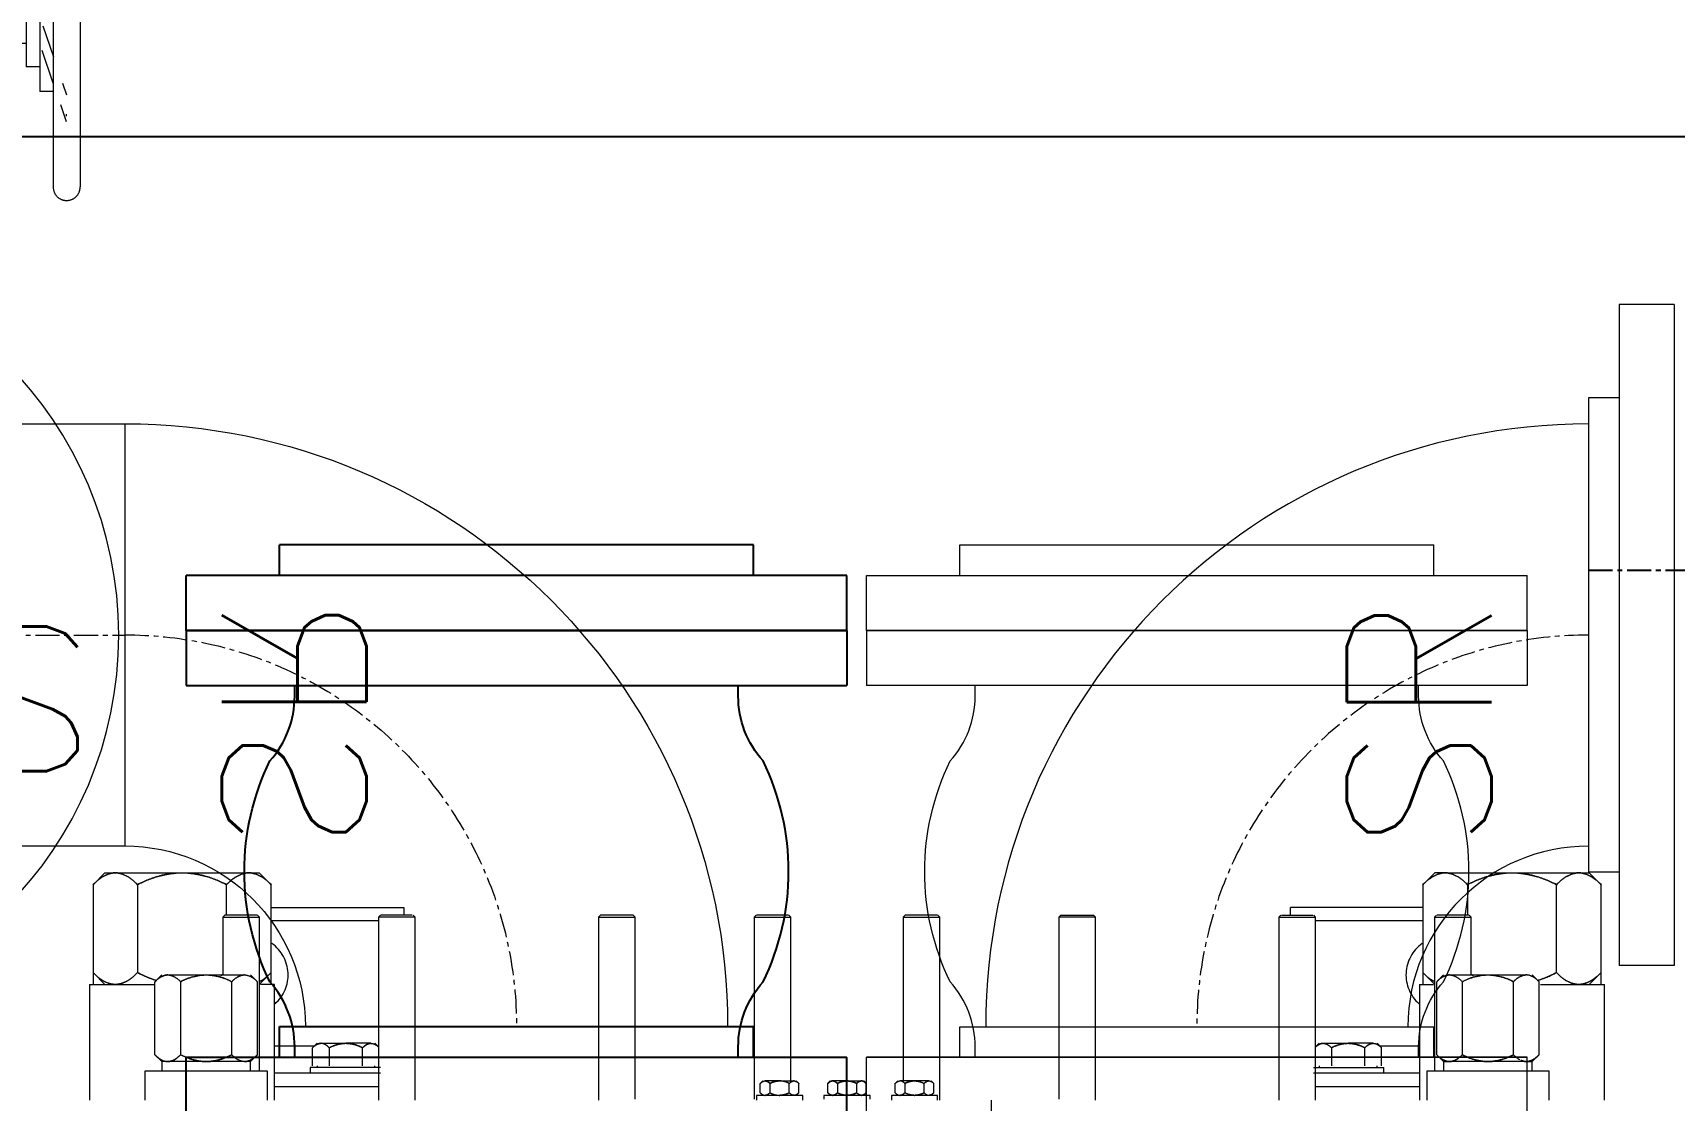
# Model space of a CAD drawing. Extents: x -181672 to 290600, y -29000 to 395522.
# Drawn here: x 4964 to 5816, y 33823 to 34377 of the extents above; entities that cross this region are included whole.
import ezdxf

# ---------------------------------------------------------------- set-up
doc = ezdxf.new("R2010")
doc.units = 0
doc.header["$LTSCALE"] = 10
doc.linetypes.add('XFM7P20PCW$0$CENTER', pattern=[2, 1.25, -0.25, 0.25, -0.25])
doc.linetypes.add('XFM7Q20PCW-200K$0$ACAD_ISO03W100', pattern=[30, 12, -18])
for name, color, linetype, lineweight in [('XFM7P20PCW$0$M-PIPE--2', 252, 'Continuous', 9), ('XFM7P20PCW$0$M-PIPE--4', 252, 'Continuous', 9), ('XFM7P20PCW$0$M-PIPE-PCWS', 252, 'Continuous', 9), ('XFM7Q20PCW-200K$0$PCW EQ (FUTURE)', 252, 'XFM7Q20PCW-200K$0$ACAD_ISO03W100', 9)]:
    doc.layers.add(name, color=color, linetype=linetype, lineweight=lineweight)
doc.layers.add('XFM7P20PCW$0$P-PCWR-20.7-P', color=252, linetype='Continuous')
doc.styles.add('XFM7P20PCW$0$Standard', font='txt.shx', dxfattribs={"bigfont": 'chineset.shx'})

# ---------------------------------------------------------------- blocks, each defined once
blk = doc.blocks.new('XFM7P20PCW$0$SL200')
for p, q in [((4.445, 17.145), (1.5875, 17.145)), ((1.5875, -17.145), (1.5875, 17.145)), ((4.445, -17.145), (4.445, 17.145)), ((1.5875, 12.303125), (0, 12.303125)), ((0, -12.303125), (0, 12.303125)), ((1.5875, -12.303125), (0, -12.303125)), ((4.445, -17.145), (1.5875, -17.145))]:
    blk.add_line(p, q)
blk = doc.blocks.new('XFM7P20PCW$0$A$C5F376116')
for p, q in [((0, 312.74), (0, 93.66)), ((312.74, 0), (93.66, 0))]:
    blk.add_line(p, q)
for radius in [312.74, 93.66]:
    blk.add_arc((0, 0), radius, 0, 90)
at = {"color": 1, "linetype": 'XFM7P20PCW$0$CENTER'}
blk.add_arc((0, 0), 203.2, 0, 90, dxfattribs=at)
at = {"color": 0, "style": 'XFM7P20PCW$0$Standard'}
blk.add_text('SR', height=75, dxfattribs=at).set_placement((91.21, 50.38))
blk = doc.blocks.new('XFM7P20PCW$0$A$C58ffb4ec')
for p, q in [((0, 25), (0, 22.142)), ((0, 25), (34.29, 25)), ((34.29, 25), (34.29, 22.142)), ((0, 22.142), (34.29, 22.142)), ((0, 2.858), (34.29, 2.858)), ((0, 0), (0, 2.858)), ((34.29, 0), (34.29, 2.858)), ((0, 0), (34.29, 0))]:
    blk.add_line(p, q)
for points in [[(5.64, 22.142), (5.64, 21.603, -0.184243), (4.354, 18.232, 0.231706), (4.354, 6.768, -0.184243), (5.64, 3.397), (5.64, 2.858)], [(28.65, 22.142), (28.65, 21.603, 0.184243), (29.936, 18.232, -0.231706), (29.936, 6.768, 0.184243), (28.65, 3.397), (28.65, 2.858)]]:
    blk.add_lwpolyline(points, format="xyb")
blk = doc.blocks.new('XFM7P20PCW$0$A$C03461BB6')
at = {"color": 1, "linetype": 'XFM7P20PCW$0$CENTER'}
for p, q in [((0, 203.2), (0, -203.2)), ((203.2, 0), (-203.2, 0))]:
    blk.add_line(p, q, dxfattribs=at)
at = {"color": 0}
blk.add_lwpolyline([(0, -109.54), (-203.2, -109.54), (-203.2, 109.54), (0, 109.54)], dxfattribs=at)
blk.add_circle((0, 0), 109.54, dxfattribs=at)
at = {"color": 0, "style": 'XFM7P20PCW$0$Standard'}
blk.add_text('SR', height=75, dxfattribs=at).set_placement((-188.25, -4.42))
blk = doc.blocks.new('XFM7P20PCW$0$BV-250A-T')
for p, q in [((-178.26, 400.12), (-178.07, 400.32)), ((-178.07, 400.32), (-177.88, 400.52)), ((-177.88, 400.52), (-177.67, 400.71)), ((-177.67, 400.71), (-177.46, 400.9)), ((-177.46, 400.9), (-177.24, 401.07)), ((-177.24, 401.07), (-177.01, 401.23)), ((-177.01, 401.23), (-176.78, 401.39)), ((-176.78, 401.39), (-176.54, 401.54)), ((-176.54, 401.54), (-176.3, 401.67)), ((-176.3, 401.67), (-176.05, 401.8)), ((-176.05, 401.8), (-175.8, 401.92)), ((-175.8, 401.92), (-175.54, 402.02)), ((-175.54, 402.02), (-175.27, 402.12)), ((-175.27, 402.12), (-175.01, 402.21)), ((-175.01, 402.21), (-174.74, 402.28)), ((-174.74, 402.28), (-174.46, 402.35)), ((-174.46, 402.35), (-174.19, 402.4)), ((-174.19, 402.4), (-173.91, 402.44)), ((-173.91, 402.44), (-173.63, 402.47)), ((-173.63, 402.47), (-173.36, 402.49)), ((-173.36, 402.49), (-173.08, 402.5)), ((-173.08, 402.5), (-173, 402.5)), ((-172.77, 401.18), (-173, 402.5)), ((-173, 402.48), (-173, 402.5)), ((-173, 402.5), (-172.72, 402.49)), ((-172.72, 402.49), (-172.44, 402.48)), ((-172.44, 402.48), (-172.16, 402.45)), ((-172.16, 402.45), (-171.88, 402.41)), ((-171.88, 402.41), (-171.61, 402.36)), ((-171.61, 402.36), (-171.34, 402.3)), ((-171.34, 402.3), (-171.07, 402.23)), ((-171.07, 402.23), (-170.8, 402.14)), ((-170.8, 402.14), (-170.53, 402.05)), ((-170.53, 402.05), (-170.27, 401.95)), ((-170.27, 401.95), (-170.02, 401.83)), ((-170.02, 401.83), (-169.77, 401.71)), ((-169.77, 401.71), (-169.52, 401.57)), ((-169.52, 401.57), (-169.28, 401.43)), ((-169.28, 401.43), (-169.05, 401.28)), ((-169.05, 401.28), (-168.82, 401.11)), ((-168.82, 401.11), (-168.6, 400.94)), ((-168.6, 400.94), (-168.38, 400.76)), ((-168.38, 400.76), (-168.18, 400.57)), ((-168.18, 400.57), (-167.98, 400.38)), ((-167.98, 400.38), (-167.79, 400.17)), ((-180, 395.5), (-179.99, 395.78)), ((-180, 395.5), (-180, 232.5)), ((-179.99, 395.78), (-179.98, 396.06)), ((-179.98, 396.06), (-179.95, 396.34)), ((-179.95, 396.34), (-179.91, 396.62)), ((-179.91, 396.62), (-179.86, 396.89)), ((-179.86, 396.89), (-179.8, 397.16)), ((-179.8, 397.16), (-179.73, 397.43)), ((-179.73, 397.43), (-179.64, 397.7)), ((-179.64, 397.7), (-179.55, 397.97)), ((-179.55, 397.97), (-179.45, 398.23)), ((-179.45, 398.23), (-179.33, 398.48)), ((-179.33, 398.48), (-179.21, 398.73)), ((-179.21, 398.73), (-179.07, 398.98)), ((-179.07, 398.98), (-178.93, 399.22)), ((-178.93, 399.22), (-178.78, 399.45)), ((-178.78, 399.45), (-178.61, 399.68)), ((-178.61, 399.68), (-178.44, 399.9)), ((-178.44, 399.9), (-178.26, 400.12)), ((-167.79, 400.17), (-167.6, 399.96)), ((-167.6, 399.96), (-167.43, 399.74)), ((-167.43, 399.74), (-167.27, 399.51)), ((-167.27, 399.51), (-167.11, 399.28)), ((-167.11, 399.28), (-166.96, 399.04)), ((-166.96, 399.04), (-166.83, 398.8)), ((-166.83, 398.8), (-166.7, 398.55)), ((-166.7, 398.55), (-166.58, 398.3)), ((-166.58, 398.3), (-166.48, 398.04)), ((-166.48, 398.04), (-166.38, 397.77)), ((-166.38, 397.77), (-166.29, 397.51)), ((-166.29, 397.51), (-166.22, 397.24)), ((-166.22, 397.24), (-166.15, 396.96)), ((-166.15, 396.96), (-166.1, 396.69)), ((-166.1, 396.69), (-166.06, 396.41)), ((-166.06, 396.41), (-166.03, 396.13)), ((-166.03, 396.13), (-166.01, 395.86)), ((-166.01, 395.86), (-166, 395.58)), ((-166, 395.58), (-166, 395.5)), ((-166, 395.5), (-166, 232.5)), ((-166, 395.5), (-166, 395.5)), ((-11, 381), (11, 381)), ((-11, 381), (-11, 371)), ((-10.49, 381), (-10.49, 373)), ((10.49, 373), (10.49, 381)), ((11, 371), (11, 381)), ((-53.13, 371), (53.13, 371)), ((-53.13, 321), (-53.13, 371)), ((-47.82, 282), (-47.82, 371)), ((-10.65, 373), (-11, 373)), ((-10.49, 373), (10.49, 373)), ((10.53, 373), (11, 373)), ((47.82, 282), (47.82, 371)), ((53.13, 371), (53.13, 282)), ((-162.7, 342.54), (-166.04, 361.99)), ((-166.05, 348.07), (-165.11, 342.54)), ((-159, 346), (-166, 346)), ((-159, 346), (-159, 282)), ((-152, 333.2), (-159, 333.2)), ((-152, 333.2), (-152, 294.8)), ((-160.65, 316.2), (-166.18, 300.1)), ((-49.11, 321), (-152, 321)), ((-152, 307), (-49.11, 307)), ((-53.13, 282), (-53.13, 307)), ((-166.06, 286.45), (-160.29, 303.25)), ((-159, 294.8), (-152, 294.8)), ((-170.87, 286.45), (-173, 280.25)), ((-166, 282), (-159, 282)), ((53.13, 282), (-53.13, 282)), ((-45.33, 282), (-45.33, 249.46)), ((45.33, 249.46), (45.33, 282)), ((-173, 266.25), (-169.96, 275.09)), ((-173, 269.26), (-173, 270.27)), ((45.33, 249.46), (-45.33, 249.46)), ((-22.67, 249.46), (-22.67, 198.66)), ((22.67, 198.66), (22.67, 249.46)), ((-180, 232.42), (-180, 232.5)), ((-179.99, 232.14), (-180, 232.42)), ((-179.97, 231.87), (-179.99, 232.14)), ((-179.94, 231.59), (-179.97, 231.87)), ((-179.9, 231.31), (-179.94, 231.59)), ((-179.85, 231.04), (-179.9, 231.31)), ((-179.78, 230.76), (-179.85, 231.04)), ((-179.71, 230.49), (-179.78, 230.76)), ((-179.62, 230.23), (-179.71, 230.49)), ((-179.52, 229.96), (-179.62, 230.23)), ((-179.42, 229.7), (-179.52, 229.96)), ((-166.45, 230.03), (-166.55, 229.77)), ((-166.36, 230.3), (-166.45, 230.03)), ((-166.27, 230.57), (-166.36, 230.3)), ((-166.2, 230.84), (-166.27, 230.57)), ((-166.14, 231.11), (-166.2, 230.84)), ((-166.09, 231.38), (-166.14, 231.11)), ((-166.05, 231.66), (-166.09, 231.38)), ((-166.02, 231.94), (-166.05, 231.66)), ((-166.01, 232.22), (-166.02, 231.94)), ((-166, 232.5), (-166.01, 232.22)), ((-166, 232.5), (-166, 232.5)), ((-179.3, 229.45), (-179.42, 229.7)), ((-179.17, 229.2), (-179.3, 229.45)), ((-179.04, 228.96), (-179.17, 229.2)), ((-178.89, 228.72), (-179.04, 228.96)), ((-178.73, 228.49), (-178.89, 228.72)), ((-178.57, 228.26), (-178.73, 228.49)), ((-178.4, 228.04), (-178.57, 228.26)), ((-178.21, 227.83), (-178.4, 228.04)), ((-178.02, 227.62), (-178.21, 227.83)), ((-177.82, 227.43), (-178.02, 227.62)), ((-177.62, 227.24), (-177.82, 227.43)), ((-177.4, 227.06), (-177.62, 227.24)), ((-177.18, 226.89), (-177.4, 227.06)), ((-176.95, 226.72), (-177.18, 226.89)), ((-176.72, 226.57), (-176.95, 226.72)), ((-176.48, 226.43), (-176.72, 226.57)), ((-176.23, 226.29), (-176.48, 226.43)), ((-175.98, 226.17), (-176.23, 226.29)), ((-175.73, 226.05), (-175.98, 226.17)), ((-175.47, 225.95), (-175.73, 226.05)), ((-175.2, 225.86), (-175.47, 225.95)), ((-174.93, 225.77), (-175.2, 225.86)), ((-174.66, 225.7), (-174.93, 225.77)), ((-174.39, 225.64), (-174.66, 225.7)), ((-174.12, 225.59), (-174.39, 225.64)), ((-173.84, 225.55), (-174.12, 225.59)), ((-173.56, 225.52), (-173.84, 225.55)), ((-173.28, 225.51), (-173.56, 225.52)), ((-173, 225.5), (-173.28, 225.51)), ((-172.92, 225.5), (-173, 225.5)), ((-172.64, 225.51), (-172.92, 225.5)), ((-172.37, 225.53), (-172.64, 225.51)), ((-172.09, 225.56), (-172.37, 225.53)), ((-171.81, 225.6), (-172.09, 225.56)), ((-171.54, 225.65), (-171.81, 225.6)), ((-171.26, 225.72), (-171.54, 225.65)), ((-170.99, 225.79), (-171.26, 225.72)), ((-170.73, 225.88), (-170.99, 225.79)), ((-170.46, 225.98), (-170.73, 225.88)), ((-170.2, 226.08), (-170.46, 225.98)), ((-169.95, 226.2), (-170.2, 226.08)), ((-169.7, 226.33), (-169.95, 226.2)), ((-169.46, 226.46), (-169.7, 226.33)), ((-169.22, 226.61), (-169.46, 226.46)), ((-168.99, 226.77), (-169.22, 226.61)), ((-168.76, 226.93), (-168.99, 226.77)), ((-168.54, 227.1), (-168.76, 226.93)), ((-168.33, 227.29), (-168.54, 227.1)), ((-168.12, 227.48), (-168.33, 227.29)), ((-167.93, 227.68), (-168.12, 227.48)), ((-167.74, 227.88), (-167.93, 227.68)), ((-167.56, 228.1), (-167.74, 227.88)), ((-167.39, 228.32), (-167.56, 228.1)), ((-167.22, 228.55), (-167.39, 228.32)), ((-167.07, 228.78), (-167.22, 228.55)), ((-166.93, 229.02), (-167.07, 228.78)), ((-166.79, 229.27), (-166.93, 229.02)), ((-166.67, 229.52), (-166.79, 229.27)), ((-166.55, 229.77), (-166.67, 229.52)), ((-107.84, 168.25), (-111.38, 168.25)), ((111.38, 168.25), (107.84, 168.25)), ((-125.6, 156.35), (-125.6, 155.59)), ((125.6, 155.59), (125.6, 156.35)), ((-125.6, -155.59), (-125.6, -156.35)), ((125.6, -156.35), (125.6, -155.59)), ((-107.84, -168.25), (-111.38, -168.25)), ((111.38, -168.25), (107.84, -168.25))]:
    blk.add_line(p, q)
blk.add_circle((0, 0), 200)
for centre, start, end in [((-111.38, 153.81), 90, 169.86853), ((111.38, 153.81), 10.13147, 90), ((-111.38, -153.81), 190.13147, 270), ((111.38, -153.81), 270, 349.86853)]:
    blk.add_arc(centre, 14.44, start, end)
blk = doc.blocks.new('XFM7P20PCW$0$A$Ca4b834ba')
at = {"color": 1, "linetype": 'XFM7P20PCW$0$CENTER'}
blk.add_line((-429.7, -1891.36), (-836.1, -1891.36), dxfattribs=at)
at = {"layer": 'XFM7P20PCW$0$M-PIPE--2', "xscale": 10.00000000000001, "yscale": 10.00000000000001, "zscale": 10.00000000000001}
blk.add_blockref('XFM7P20PCW$0$A$C58ffb4ec', (-397.95, -1860), dxfattribs=at)
at = {"layer": 'XFM7P20PCW$0$M-PIPE--2', "xscale": 10.00000000000002, "yscale": 10.00000000000002, "zscale": 10.00000000000002, "rotation": 90}
blk.add_blockref('XFM7P20PCW$0$SL200', (-226.5, -1904.45), dxfattribs=at)
at = {"layer": 'XFM7P20PCW$0$M-PIPE--4', "xscale": 10.00000000000002, "yscale": 10.00000000000002, "zscale": 10.00000000000002, "rotation": 90}
blk.add_blockref('XFM7P20PCW$0$SL200', (-226.5, -1654.45), dxfattribs=at)
at = {"layer": 'XFM7P20PCW$0$M-PIPE--4', "rotation": 270}
blk.add_blockref('XFM7P20PCW$0$A$C5F376116', (-429.7, -1654.45), dxfattribs=at)
at = {"layer": 'XFM7P20PCW$0$M-PIPE--4', "xscale": -10.00000000000001, "yscale": 10.00000000000001, "zscale": 10}
blk.add_blockref('XFM7P20PCW$0$SL200', (-429.7, -1857.65), dxfattribs=at)
at = {"layer": 'XFM7P20PCW$0$M-PIPE-PCWS'}
for name, p, xscale, rotation in [('XFM7P20PCW$0$A$C5F376116', (329.7, -1654.57), -1.000000000000003, 90), ('XFM7P20PCW$0$BV-250A-T', (532.9, -1857.65), -0.9999999999999997, 179.9970098824261)]:
    blk.add_blockref(name, p, dxfattribs=dict(at, xscale=xscale, rotation=rotation))
blk.add_blockref('XFM7P20PCW$0$A$C03461BB6', (532.9, -1857.65), dxfattribs=at)
at = {"layer": 'XFM7P20PCW$0$P-PCWR-20.7-P', "xscale": -10.00000000000001, "yscale": 10.00000000000001, "zscale": 10}
blk.add_blockref('XFM7P20PCW$0$A$C58ffb4ec', (297.95, -1860), dxfattribs=at)
at = {"layer": 'XFM7P20PCW$0$P-PCWR-20.7-P'}
for p, xscale, yscale, zscale, rotation in [((126.5, -1654.57), 10.00000000000002, 10.00000000000002, 10.00000000000002, 90), ((126.5, -1904.45), -10.00000000000001, 10.00000000000001, 10, 270)]:
    blk.add_blockref('XFM7P20PCW$0$SL200', p, dxfattribs=dict(at, xscale=xscale, yscale=yscale, zscale=zscale, rotation=rotation))
blk = doc.blocks.new('XFM7P20PCW')
at = {"rotation": 180}
blk.add_blockref('XFM7P20PCW$0$A$Ca4b834ba', (5341.38928, 32206.52495), dxfattribs=at)
blk = doc.blocks.new('XFM7Q20PCW-200K$0$T20_FG_LC1800_15_03 - T20_FG_LC1800_15_03-V1119-CUB_L40')
for p, q in [((-139.86, 866.7), (-146.05, 860.51)), ((-146.05, 860.51), (-146.05, 808.7)), ((-139.86, 866.7), (-134.5, 866.7)), ((-134.5, 866.7), (-65.22, 866.7)), ((-122.96, 860.51), (-122.96, 814.89)), ((-76.77, 844.49), (-76.77, 860.51)), ((-65.22, 866.7), (-59.86, 866.7)), ((-53.67, 860.51), (-59.86, 866.7)), ((-53.67, 808.7), (-53.67, 860.51)), ((550.14, 866.7), (543.95, 860.51)), ((543.95, 860.51), (543.95, 808.7)), ((555.5, 866.7), (550.14, 866.7)), ((555.5, 866.7), (624.78, 866.7)), ((567.04, 860.51), (567.04, 844.49)), ((613.23, 814.89), (613.23, 860.51)), ((624.78, 866.7), (630.14, 866.7)), ((636.33, 860.51), (630.14, 866.7)), ((636.33, 808.7), (636.33, 860.51)), ((-77.73, 844.7), (-78.73, 843.7)), ((-78.73, 843.7), (-78.73, 813.7)), ((-78.69, 843.7), (-60, 843.7)), ((-76.93, 844.7), (-77.7, 844.7)), ((-60.97, 844.7), (-76.59, 844.7)), ((-69.21, 844.7), (-69.21, 844.7)), ((-69.21, 843.7), (-69.21, 843.7)), ((-59.68, 843.7), (-60.68, 844.7)), ((-59.68, 763.7), (-59.68, 843.7)), ((-53.67, 848.7), (15.14, 848.7)), ((3.02, 844.7), (2.02, 843.7)), ((3.02, 844.7), (2.02, 843.7)), ((2.02, 843.7), (2.02, 748.7)), ((20.74, 843.7), (2.05, 843.7)), ((19.55, 844.7), (3.31, 844.7)), ((15.14, 848.7), (15.14, 844.91)), ((21.07, 843.7), (20.07, 844.7)), ((21.07, 748.7), (21.07, 843.7)), ((117.21, 844.7), (116.21, 843.7)), ((117.21, 844.7), (116.21, 843.7)), ((116.21, 843.7), (116.21, 748.7)), ((116.21, 843.7), (135.26, 843.7)), ((134.26, 844.7), (117.21, 844.7)), ((135.26, 843.7), (134.26, 844.7)), ((135.26, 749.2), (135.26, 843.7)), ((197.96, 844.7), (196.96, 843.7)), ((196.96, 843.7), (196.96, 749.2)), ((197.28, 843.7), (215.68, 843.7)), ((214.71, 844.7), (198.25, 844.7)), ((216.01, 843.7), (215.01, 844.7)), ((216.01, 843.7), (215.01, 844.7)), ((216.01, 758.33), (216.01, 843.7)), ((275.27, 844.7), (274.27, 843.7)), ((274.27, 843.7), (274.27, 758.32)), ((274.41, 843.7), (293, 843.7)), ((292.03, 844.7), (275.3, 844.7)), ((283.79, 844.7), (283.79, 844.7)), ((293.32, 843.7), (292.32, 844.7)), ((293.32, 748.7), (293.32, 843.7)), ((356.02, 844.7), (355.02, 843.7)), ((355.02, 843.7), (355.02, 749.2)), ((374.07, 843.7), (355.02, 843.7)), ((356.02, 844.7), (373.07, 844.7)), ((374.07, 843.7), (373.07, 844.7)), ((374.07, 748.7), (374.07, 843.7)), ((470.21, 844.7), (469.21, 843.7)), ((469.21, 843.7), (469.21, 748.7)), ((469.25, 843.7), (487.68, 843.7)), ((470.5, 844.7), (486.74, 844.7)), ((543.95, 848.7), (475.14, 848.7)), ((475.14, 844.91), (475.14, 848.7)), ((488.26, 843.7), (487.26, 844.7)), ((488.26, 748.7), (488.26, 843.7)), ((550.96, 844.7), (549.96, 843.7)), ((550.96, 844.7), (549.96, 843.7)), ((549.96, 843.7), (549.96, 763.7)), ((550.28, 843.7), (568.68, 843.7)), ((567.71, 844.7), (551.25, 844.7)), ((559.48, 844.7), (559.48, 844.7)), ((559.48, 843.7), (559.48, 843.7)), ((569.01, 843.7), (568.01, 844.7)), ((569.01, 813.7), (569.01, 843.7)), ((2.02, 841.7), (-53.67, 841.7)), ((543.95, 841.7), (488.26, 841.7)), ((-146.05, 814.89), (-139.86, 808.7)), ((-110.36, 813.7), (-113.92, 810.14)), ((-113.92, 772.26), (-113.92, 810.14)), ((-107.28, 813.7), (-67.44, 813.7)), ((-107.28, 813.7), (-107.28, 813.7)), ((-100.64, 810.14), (-100.64, 772.26)), ((-74.08, 772.26), (-74.08, 810.14)), ((-67.44, 813.7), (-67.44, 813.7)), ((-60.8, 810.14), (-64.36, 813.7)), ((-60.8, 772.26), (-60.8, 810.14)), ((-59.82, 808.74), (-53.67, 814.89)), ((543.95, 814.89), (550.1, 808.74)), ((554.64, 813.7), (551.08, 810.14)), ((551.08, 772.26), (551.08, 810.14)), ((557.72, 813.7), (597.56, 813.7)), ((557.72, 813.7), (557.72, 813.7)), ((564.36, 810.14), (564.36, 772.26)), ((590.92, 772.26), (590.92, 810.14)), ((597.56, 813.7), (597.56, 813.7)), ((604.2, 810.14), (600.64, 813.7)), ((604.2, 772.26), (604.2, 810.14)), ((630.14, 808.7), (636.33, 814.89)), ((-147.86, 808.7), (-147.86, 748.7)), ((-147.86, 808.7), (-114.07, 808.7)), ((-51.86, 808.7), (-59.11, 808.7)), ((-51.86, 748.7), (-51.86, 808.7)), ((542.14, 808.7), (542.14, 748.7)), ((542.14, 808.7), (549.39, 808.7)), ((604.99, 808.7), (638.14, 808.7)), ((638.14, 748.7), (638.14, 808.7)), ((-31.15, 776.7), (-51.86, 776.7)), ((-29.86, 778.2), (-32.18, 775.88)), ((-32.18, 766.45), (-32.18, 775.88)), ((-27.85, 778.2), (-14.86, 778.2)), ((-27.85, 778.2), (-27.85, 778.2)), ((-23.52, 775.88), (-23.52, 766.45)), ((-1.87, 778.2), (-14.86, 778.2)), ((-6.2, 766.45), (-6.2, 775.88)), ((-1.87, 778.2), (-1.87, 778.2)), ((2.02, 776.32), (0.14, 778.2)), ((2.02, 776.7), (1.43, 776.7)), ((490.14, 778.2), (488.26, 776.32)), ((488.85, 776.7), (488.26, 776.7)), ((492.15, 778.2), (492.15, 778.2)), ((492.15, 778.2), (505.14, 778.2)), ((496.48, 775.88), (496.48, 766.45)), ((518.13, 778.2), (505.14, 778.2)), ((513.8, 766.45), (513.8, 775.88)), ((518.13, 778.2), (518.13, 778.2)), ((522.46, 775.88), (520.14, 778.2)), ((542.14, 776.7), (521.43, 776.7)), ((522.46, 766.45), (522.46, 775.88)), ((-113.92, 772.26), (-110.36, 768.7)), ((-110.36, 768.7), (-110.36, 763.7)), ((-107.28, 768.7), (-110.36, 768.7)), ((-67.44, 768.7), (-107.28, 768.7)), ((-64.36, 768.7), (-67.44, 768.7)), ((-64.36, 768.7), (-60.8, 772.26)), ((-64.36, 763.7), (-64.36, 768.7)), ((-29.86, 766.45), (-29.86, 765.7)), ((0.14, 765.7), (0.14, 766.45)), ((490.14, 766.45), (490.14, 765.7)), ((520.14, 765.7), (520.14, 766.45)), ((551.08, 772.26), (554.64, 768.7)), ((554.64, 768.7), (554.64, 763.7)), ((554.64, 768.7), (557.72, 768.7)), ((597.56, 768.7), (557.72, 768.7)), ((597.56, 768.7), (600.64, 768.7)), ((600.64, 768.7), (604.2, 772.26)), ((600.64, 763.7), (600.64, 768.7)), ((-119.12, 763.7), (-119.12, 748.7)), ((-55.61, 763.7), (-119.12, 763.7)), ((-55.61, 748.7), (-55.61, 763.7)), ((3.13, 762.7), (-51.86, 762.7)), ((-33.36, 765.7), (-33.36, 762.7)), ((3.13, 765.7), (-33.36, 765.7)), ((201.46, 758.7), (200.12, 757.36)), ((210.14, 758.7), (202.63, 758.7)), ((202.63, 758.7), (202.63, 758.7)), ((210.14, 758.7), (217.65, 758.7)), ((217.65, 758.7), (217.65, 758.7)), ((220.15, 757.36), (218.81, 758.7)), ((236.46, 758.7), (235.12, 757.36)), ((236.46, 758.7), (235.12, 757.36)), ((245.14, 758.7), (237.63, 758.7)), ((237.63, 758.7), (237.63, 758.7)), ((245.14, 758.7), (252.65, 758.7)), ((252.65, 758.7), (252.65, 758.7)), ((255.15, 757.36), (253.81, 758.7)), ((271.46, 758.7), (270.12, 757.36)), ((271.46, 758.7), (270.12, 757.36)), ((272.63, 758.7), (272.63, 758.7)), ((280.14, 758.7), (272.63, 758.7)), ((287.65, 758.7), (280.14, 758.7)), ((287.65, 758.7), (287.65, 758.7)), ((290.15, 757.36), (288.81, 758.7)), ((487.15, 765.7), (523.64, 765.7)), ((542.14, 762.7), (487.15, 762.7)), ((523.64, 762.7), (523.64, 765.7)), ((545.88, 763.7), (545.88, 748.7)), ((609.39, 763.7), (545.88, 763.7)), ((609.39, 748.7), (609.39, 763.7)), ((2.02, 755.7), (-51.86, 755.7)), ((198.14, 751.2), (198.14, 748.7)), ((222.14, 751.2), (198.14, 751.2)), ((200.12, 752.54), (200.12, 757.36)), ((200.12, 752.54), (201.46, 751.2)), ((200.12, 752.54), (201.46, 751.2)), ((205.13, 757.36), (205.13, 752.54)), ((215.15, 752.54), (215.15, 757.36)), ((218.81, 751.2), (220.15, 752.54)), ((220.15, 752.54), (220.15, 757.36)), ((222.14, 748.7), (222.14, 751.2)), ((233.14, 751.2), (233.14, 749.2)), ((257.14, 751.2), (233.14, 751.2)), ((235.12, 752.54), (235.12, 757.36)), ((235.12, 752.54), (236.46, 751.2)), ((235.12, 752.54), (236.46, 751.2)), ((240.13, 757.36), (240.13, 752.54)), ((250.15, 752.54), (250.15, 757.36)), ((253.81, 751.2), (255.15, 752.54)), ((255.15, 752.54), (255.15, 757.36)), ((257.14, 749.2), (257.14, 751.2)), ((268.14, 751.2), (268.14, 748.7)), ((292.14, 751.2), (268.14, 751.2)), ((270.12, 752.54), (270.12, 757.36)), ((270.12, 752.54), (271.46, 751.2)), ((275.13, 757.36), (275.13, 752.54)), ((285.15, 752.54), (285.15, 757.36)), ((288.81, 751.2), (290.15, 752.54)), ((290.15, 752.54), (290.15, 757.36)), ((292.14, 748.7), (292.14, 751.2)), ((542.14, 755.7), (488.26, 755.7)), ((320.14, 678.7), (320.14, 748.7))]:
    blk.add_line(p, q)
for centre, start, end in [((-64.86, 813.7), 311.36575, 54.39993), ((555.14, 813.7), 125.60007, 228.63425)]:
    blk.add_arc(centre, 20, start, end)
for points in [[(-146.05, 860.51), (-144.23, 862.46), (-140.48, 865.44), (-136.53, 866.59), (-134.5, 866.7)], [(-140.45, 864.97), (-142.37, 863.94), (-144.24, 862.45), (-146.05, 860.51)], [(-134.5, 866.7), (-136.54, 866.58), (-138.52, 866), (-140.45, 864.97)], [(-128.58, 864.98), (-130.51, 866.01), (-132.48, 866.59), (-134.5, 866.7)], [(-134.5, 866.7), (-132.47, 866.58), (-128.5, 865.43), (-124.77, 862.45), (-122.96, 860.51)], [(-122.96, 860.51), (-124.78, 862.46), (-126.66, 863.95), (-128.58, 864.98)], [(-122.96, 860.51), (-119.31, 862.46), (-111.81, 865.44), (-103.91, 866.59), (-99.86, 866.7)], [(-111.75, 864.97), (-115.6, 863.94), (-119.33, 862.45), (-122.96, 860.51)], [(-106.52, 866.08), (-108.28, 865.8), (-110.03, 865.43), (-111.75, 864.97)], [(-99.86, 866.7), (-95.79, 866.58), (-87.86, 865.43), (-80.39, 862.45), (-76.77, 860.51)], [(-88.02, 864.98), (-89.73, 865.44), (-91.46, 865.81), (-93.22, 866.09)], [(-76.77, 860.51), (-80.42, 862.46), (-84.17, 863.95), (-88.02, 864.98)], [(-76.77, 860.51), (-74.94, 862.46), (-71.19, 865.44), (-67.25, 866.59), (-65.22, 866.7)], [(-71.16, 864.97), (-72.97, 864.01), (-74.72, 862.64), (-76.42, 860.88)], [(-65.22, 866.7), (-67.26, 866.58), (-69.24, 866), (-71.16, 864.97)], [(-59.3, 864.98), (-61.22, 866.01), (-63.2, 866.59), (-65.22, 866.7)], [(-65.22, 866.7), (-63.18, 866.58), (-59.22, 865.43), (-55.49, 862.45), (-53.67, 860.51)], [(-53.67, 860.51), (-55.5, 862.46), (-57.37, 863.95), (-59.3, 864.98)], [(543.95, 860.51), (545.77, 862.46), (549.52, 865.44), (553.47, 866.59), (555.5, 866.7)], [(549.55, 864.97), (547.63, 863.94), (545.76, 862.45), (543.95, 860.51)], [(555.5, 866.7), (553.46, 866.58), (551.48, 866), (549.55, 864.97)], [(561.42, 864.98), (559.49, 866.01), (557.52, 866.59), (555.5, 866.7)], [(555.5, 866.7), (557.53, 866.58), (561.5, 865.43), (565.23, 862.45), (567.04, 860.51)], [(567.04, 860.51), (565.22, 862.46), (563.34, 863.95), (561.42, 864.98)], [(567.04, 860.51), (570.69, 862.46), (578.19, 865.44), (586.09, 866.59), (590.14, 866.7)], [(578.25, 864.97), (574.4, 863.94), (570.67, 862.45), (567.04, 860.51)], [(583.48, 866.08), (581.72, 865.8), (579.97, 865.43), (578.25, 864.97)], [(590.14, 866.7), (594.21, 866.58), (602.14, 865.43), (609.61, 862.45), (613.23, 860.51)], [(601.98, 864.98), (600.27, 865.44), (598.54, 865.81), (596.78, 866.09)], [(613.23, 860.51), (609.58, 862.46), (605.83, 863.95), (601.98, 864.98)], [(613.23, 860.51), (615.06, 862.46), (618.81, 865.44), (622.75, 866.59), (624.78, 866.7)], [(618.84, 864.97), (616.91, 863.94), (615.04, 862.45), (613.23, 860.51)], [(624.78, 866.7), (622.74, 866.58), (620.76, 866), (618.84, 864.97)], [(624.78, 866.7), (626.82, 866.58), (630.78, 865.43), (634.51, 862.45), (636.33, 860.51)], [(630.7, 864.98), (628.78, 866.01), (626.8, 866.59), (624.78, 866.7)], [(636.33, 860.51), (634.5, 862.46), (632.63, 863.95), (630.7, 864.98)], [(-146.05, 814.89), (-144.23, 812.94), (-142.35, 811.45), (-140.43, 810.42)], [(-134.5, 808.7), (-136.54, 808.82), (-140.5, 809.97), (-144.24, 812.95), (-146.05, 814.89)], [(-140.43, 810.42), (-138.5, 809.39), (-136.53, 808.81), (-134.5, 808.7)], [(-122.96, 814.89), (-124.78, 812.94), (-128.53, 809.96), (-132.48, 808.81), (-134.5, 808.7)], [(-134.5, 808.7), (-132.47, 808.82), (-130.48, 809.4), (-128.56, 810.43)], [(-128.56, 810.43), (-126.64, 811.46), (-124.77, 812.95), (-122.96, 814.89)], [(-122.96, 814.89), (-119.71, 813.15), (-116.38, 811.78), (-112.98, 810.78)], [(-112.99, 810.78), (-116.4, 811.79), (-119.72, 813.16), (-122.96, 814.89)], [(-113.92, 810.14), (-112.85, 811.27), (-110.68, 813), (-108.43, 813.65), (-107.28, 813.7)], [(-110.71, 812.7), (-111.81, 812.11), (-112.89, 811.25), (-113.92, 810.14)], [(-107.28, 813.7), (-108.46, 813.63), (-109.6, 813.29), (-110.71, 812.7)], [(-107.28, 813.7), (-106.1, 813.63), (-103.82, 812.96), (-101.68, 811.25), (-100.64, 810.14)], [(-100.64, 810.14), (-98.51, 811.27), (-94.16, 813), (-89.65, 813.65), (-87.36, 813.7)], [(-94.22, 812.7), (-96.43, 812.11), (-98.57, 811.25), (-100.64, 810.14)], [(-87.36, 813.7), (-85.01, 813.63), (-80.44, 812.96), (-76.15, 811.25), (-74.08, 810.14)], [(-74.08, 810.14), (-76.22, 811.27), (-78.39, 812.14), (-80.61, 812.73)], [(-78.56, 813.97), (-78.94, 813.79), (-79.32, 813.61), (-79.7, 813.43)], [(-79.69, 813.43), (-79.31, 813.61), (-78.93, 813.79), (-78.56, 813.97)], [(-74.08, 810.14), (-73.02, 811.27), (-70.84, 813), (-68.59, 813.65), (-67.44, 813.7)], [(-70.87, 812.7), (-71.98, 812.11), (-73.05, 811.25), (-74.08, 810.14)], [(-67.44, 813.7), (-68.62, 813.63), (-69.76, 813.29), (-70.87, 812.7)], [(-67.44, 813.7), (-66.27, 813.63), (-63.98, 812.96), (-61.84, 811.25), (-60.8, 810.14)], [(-53.67, 814.89), (-55.5, 812.94), (-57.37, 811.45), (-59.3, 810.42)], [(-59.28, 810.43), (-57.35, 811.46), (-55.49, 812.95), (-53.67, 814.89)], [(543.95, 814.89), (545.77, 812.94), (547.65, 811.45), (549.57, 810.42)], [(549.55, 810.43), (547.63, 811.46), (545.76, 812.95), (543.95, 814.89)], [(551.08, 810.14), (552.15, 811.27), (554.32, 813), (556.57, 813.65), (557.72, 813.7)], [(554.29, 812.7), (553.19, 812.11), (552.11, 811.25), (551.08, 810.14)], [(557.72, 813.7), (556.54, 813.63), (555.4, 813.29), (554.29, 812.7)], [(557.72, 813.7), (558.9, 813.63), (561.18, 812.96), (563.32, 811.25), (564.36, 810.14)], [(564.36, 810.14), (566.49, 811.27), (570.84, 813), (575.35, 813.65), (577.64, 813.7)], [(570.78, 812.7), (568.66, 812.13), (566.6, 811.32), (564.61, 810.28)], [(569.96, 813.43), (569.59, 813.61), (569.21, 813.79), (568.83, 813.97)], [(568.84, 813.97), (569.22, 813.79), (569.59, 813.61), (569.97, 813.43)], [(577.64, 813.7), (579.99, 813.63), (584.56, 812.96), (588.85, 811.25), (590.92, 810.14)], [(590.92, 810.14), (588.87, 811.23), (586.78, 812.07), (584.66, 812.66)], [(590.92, 810.14), (591.98, 811.27), (594.16, 813), (596.41, 813.65), (597.56, 813.7)], [(594.13, 812.7), (593.02, 812.11), (591.95, 811.25), (590.92, 810.14)], [(597.56, 813.7), (596.38, 813.63), (595.24, 813.29), (594.13, 812.7)], [(604.2, 810.14), (603.13, 811.27), (600.95, 813), (598.7, 813.65), (597.56, 813.7)], [(603.26, 810.78), (606.68, 811.79), (610, 813.16), (613.23, 814.89)], [(613.23, 814.89), (609.99, 813.15), (606.66, 811.78), (603.26, 810.78)], [(613.23, 814.89), (615.06, 812.94), (616.93, 811.45), (618.86, 810.42)], [(624.78, 808.7), (622.74, 808.82), (618.78, 809.97), (615.04, 812.95), (613.23, 814.89)], [(618.86, 810.42), (620.78, 809.39), (622.75, 808.81), (624.78, 808.7)], [(636.33, 814.89), (634.5, 812.94), (630.75, 809.96), (626.8, 808.81), (624.78, 808.7)], [(624.78, 808.7), (626.82, 808.82), (628.8, 809.4), (630.72, 810.43)], [(630.72, 810.43), (632.65, 811.46), (634.51, 812.95), (636.33, 814.89)], [(-27.85, 778.2), (-28.62, 778.15), (-30.11, 777.72), (-31.51, 776.61), (-32.18, 775.88)], [(-32.18, 775.88), (-31.48, 776.62), (-30.06, 777.74), (-28.6, 778.17), (-27.85, 778.2)], [(-23.52, 775.88), (-24.22, 776.62), (-25.64, 777.74), (-27.11, 778.17), (-27.85, 778.2)], [(-23.52, 775.88), (-22.13, 776.62), (-19.28, 777.74), (-16.35, 778.17), (-14.86, 778.2)], [(-19.33, 777.55), (-20.78, 777.16), (-22.17, 776.61), (-23.52, 775.88)], [(-14.86, 778.2), (-16.4, 778.15), (-17.89, 777.94), (-19.33, 777.55)], [(-10.46, 777.57), (-11.91, 777.96), (-13.37, 778.17), (-14.86, 778.2)], [(-14.86, 778.2), (-13.33, 778.15), (-10.35, 777.72), (-7.55, 776.61), (-6.2, 775.88)], [(-6.2, 775.88), (-7.6, 776.62), (-9.02, 777.18), (-10.46, 777.57)], [(-6.2, 775.88), (-5.5, 776.62), (-4.08, 777.74), (-2.62, 778.17), (-1.87, 778.2)], [(-4.11, 777.55), (-4.83, 777.16), (-5.53, 776.61), (-6.2, 775.88)], [(-1.87, 778.2), (-2.64, 778.15), (-3.39, 777.94), (-4.11, 777.55)], [(492.15, 778.2), (492.92, 778.15), (494.41, 777.72), (495.8, 776.61), (496.48, 775.88)], [(496.48, 775.88), (497.87, 776.62), (500.72, 777.74), (503.65, 778.17), (505.14, 778.2)], [(500.67, 777.55), (499.22, 777.16), (497.83, 776.61), (496.48, 775.88)], [(505.14, 778.2), (503.6, 778.15), (502.11, 777.94), (500.67, 777.55)], [(509.54, 777.57), (508.09, 777.96), (506.63, 778.17), (505.14, 778.2)], [(505.14, 778.2), (506.67, 778.15), (509.65, 777.72), (512.45, 776.61), (513.8, 775.88)], [(513.8, 775.88), (512.4, 776.62), (510.98, 777.18), (509.54, 777.57)], [(513.8, 775.88), (514.5, 776.62), (515.92, 777.74), (517.38, 778.17), (518.13, 778.2)], [(515.89, 777.55), (515.17, 777.16), (514.47, 776.61), (513.8, 775.88)], [(518.13, 778.2), (517.36, 778.15), (516.61, 777.94), (515.89, 777.55)], [(518.13, 778.2), (518.9, 778.15), (520.39, 777.72), (521.78, 776.61), (522.46, 775.88)], [(-113.92, 772.26), (-112.85, 771.13), (-110.68, 769.4), (-108.43, 768.76), (-107.28, 768.7)], [(-100.64, 772.26), (-101.71, 771.13), (-103.88, 769.4), (-106.14, 768.76), (-107.28, 768.7)], [(-107.28, 768.7), (-106.1, 768.77), (-104.96, 769.11), (-103.85, 769.7)], [(-103.85, 769.7), (-102.75, 770.29), (-101.68, 771.15), (-100.64, 772.26)], [(-100.64, 772.26), (-98.51, 771.13), (-96.33, 770.27), (-94.12, 769.67)], [(-87.36, 768.7), (-89.72, 768.77), (-94.29, 769.44), (-98.57, 771.15), (-100.64, 772.26)], [(-94.12, 769.67), (-91.91, 769.08), (-89.65, 768.76), (-87.36, 768.7)], [(-74.08, 772.26), (-76.22, 771.13), (-80.57, 769.4), (-85.07, 768.76), (-87.36, 768.7)], [(-87.36, 768.7), (-85.01, 768.77), (-82.72, 769.11), (-80.51, 769.7)], [(-80.51, 769.7), (-78.3, 770.29), (-76.15, 771.15), (-74.08, 772.26)], [(-67.44, 768.7), (-68.62, 768.77), (-70.91, 769.44), (-73.05, 771.15), (-74.08, 772.26)], [(-60.8, 772.26), (-61.87, 771.13), (-64.05, 769.4), (-66.3, 768.76), (-67.44, 768.7)], [(-67.44, 768.7), (-66.27, 768.77), (-65.12, 769.11), (-64.02, 769.7)], [(-64.02, 769.7), (-62.91, 770.29), (-61.84, 771.15), (-60.8, 772.26)], [(557.72, 768.7), (556.54, 768.77), (554.26, 769.44), (552.11, 771.15), (551.08, 772.26)], [(564.36, 772.26), (563.29, 771.13), (561.12, 769.4), (558.86, 768.76), (557.72, 768.7)], [(557.72, 768.7), (558.9, 768.77), (560.04, 769.11), (561.15, 769.7)], [(561.15, 769.7), (562.25, 770.29), (563.32, 771.15), (564.36, 772.26)], [(577.64, 768.7), (575.28, 768.77), (570.71, 769.44), (566.43, 771.15), (564.36, 772.26)], [(564.62, 772.12), (566.67, 771.06), (568.76, 770.24), (570.88, 769.67)], [(570.88, 769.67), (573.09, 769.08), (575.35, 768.76), (577.64, 768.7)], [(590.92, 772.26), (588.78, 771.13), (584.43, 769.4), (579.93, 768.76), (577.64, 768.7)], [(577.64, 768.7), (579.99, 768.77), (582.28, 769.11), (584.49, 769.7)], [(584.66, 769.75), (586.81, 770.34), (588.9, 771.17), (590.92, 772.26)], [(590.92, 772.26), (591.98, 771.13), (593.07, 770.27), (594.18, 769.67)], [(594.13, 769.7), (593.02, 770.29), (591.95, 771.15), (590.92, 772.26)], [(597.56, 768.7), (596.57, 768.76), (595.6, 769.01), (594.66, 769.44)], [(594.67, 769.43), (595.62, 768.99), (596.58, 768.75), (597.56, 768.7)], [(604.2, 772.26), (603.13, 771.13), (600.95, 769.4), (598.7, 768.76), (597.56, 768.7)], [(597.56, 768.7), (598.73, 768.77), (599.88, 769.11), (600.98, 769.7)], [(600.98, 769.7), (602.09, 770.29), (603.16, 771.15), (604.2, 772.26)], [(200.12, 757.36), (200.53, 757.79), (201.35, 758.44), (202.2, 758.68), (202.63, 758.7)], [(202.63, 758.7), (203.07, 758.67), (203.5, 758.55), (203.92, 758.32)], [(203.9, 758.33), (203.48, 758.56), (203.06, 758.68), (202.63, 758.7)], [(202.63, 758.7), (203.07, 758.67), (203.93, 758.42), (204.74, 757.78), (205.13, 757.36)], [(204.04, 758.25), (204.42, 758.03), (204.78, 757.74), (205.13, 757.36)], [(205.13, 757.36), (204.77, 757.74), (204.41, 758.03), (204.04, 758.25)], [(205.13, 757.36), (205.94, 757.79), (207.58, 758.44), (209.28, 758.68), (210.14, 758.7)], [(207.55, 758.32), (206.72, 758.1), (205.91, 757.78), (205.13, 757.36)], [(210.14, 758.7), (209.25, 758.67), (208.39, 758.55), (207.55, 758.32)], [(215.15, 757.36), (214.34, 757.79), (212.69, 758.44), (211, 758.68), (210.14, 758.7)], [(215.15, 757.36), (215.55, 757.79), (216.37, 758.44), (217.22, 758.68), (217.65, 758.7)], [(216.36, 758.32), (215.94, 758.1), (215.54, 757.78), (215.15, 757.36)], [(217.65, 758.7), (217.2, 758.67), (216.77, 758.55), (216.36, 758.32)], [(217.65, 758.7), (218.09, 758.67), (218.95, 758.42), (219.76, 757.78), (220.15, 757.36)], [(235.12, 757.36), (235.51, 757.78), (236.32, 758.42), (237.18, 758.67), (237.63, 758.7)], [(237.63, 758.7), (237.18, 758.67), (236.32, 758.42), (235.51, 757.78), (235.12, 757.36)], [(240.13, 757.36), (239.74, 757.78), (238.93, 758.42), (238.07, 758.67), (237.63, 758.7)], [(237.63, 758.7), (238.07, 758.67), (238.93, 758.42), (239.74, 757.78), (240.13, 757.36)], [(245.14, 758.7), (244.28, 758.68), (242.58, 758.44), (240.94, 757.79), (240.13, 757.36)], [(240.13, 757.36), (240.94, 757.79), (242.58, 758.44), (244.28, 758.68), (245.14, 758.7)], [(240.13, 757.36), (240.91, 757.78), (241.72, 758.1), (242.55, 758.32)], [(242.55, 758.32), (241.72, 758.1), (240.91, 757.78), (240.13, 757.36)], [(242.55, 758.32), (243.39, 758.55), (244.25, 758.67), (245.14, 758.7)], [(245.14, 758.7), (244.25, 758.67), (243.39, 758.55), (242.55, 758.32)], [(250.15, 757.36), (249.36, 757.78), (247.75, 758.42), (246.03, 758.67), (245.14, 758.7)], [(245.14, 758.7), (246.03, 758.67), (247.75, 758.42), (249.36, 757.78), (250.15, 757.36)], [(252.65, 758.7), (252.22, 758.68), (251.37, 758.44), (250.55, 757.79), (250.15, 757.36)], [(250.15, 757.36), (250.55, 757.79), (251.37, 758.44), (252.22, 758.68), (252.65, 758.7)], [(250.15, 757.36), (250.54, 757.78), (250.94, 758.1), (251.36, 758.32)], [(251.36, 758.32), (250.94, 758.1), (250.54, 757.78), (250.15, 757.36)], [(251.36, 758.32), (251.77, 758.55), (252.2, 758.67), (252.65, 758.7)], [(252.65, 758.7), (252.2, 758.67), (251.77, 758.55), (251.36, 758.32)], [(252.65, 758.7), (253.08, 758.68), (253.93, 758.44), (254.75, 757.79), (255.15, 757.36)], [(255.15, 757.36), (254.75, 757.79), (253.93, 758.44), (253.08, 758.68), (252.65, 758.7)], [(270.12, 757.36), (270.53, 757.79), (271.35, 758.44), (272.2, 758.68), (272.63, 758.7)], [(275.13, 757.36), (274.73, 757.79), (273.9, 758.44), (273.06, 758.68), (272.63, 758.7)], [(275.13, 757.36), (275.94, 757.79), (277.58, 758.44), (279.28, 758.68), (280.14, 758.7)], [(277.55, 758.32), (276.72, 758.1), (275.91, 757.78), (275.13, 757.36)], [(280.14, 758.7), (279.25, 758.67), (278.39, 758.55), (277.55, 758.32)], [(280.14, 758.7), (281.03, 758.67), (282.75, 758.42), (284.36, 757.78), (285.15, 757.36)], [(285.15, 757.36), (285.55, 757.79), (286.37, 758.44), (287.22, 758.68), (287.65, 758.7)], [(286.36, 758.32), (285.94, 758.1), (285.54, 757.78), (285.15, 757.36)], [(287.65, 758.7), (287.2, 758.67), (286.77, 758.55), (286.36, 758.32)], [(287.65, 758.7), (288.09, 758.67), (288.95, 758.42), (289.76, 757.78), (290.15, 757.36)], [(200.12, 752.54), (200.53, 752.11), (201.35, 751.46), (202.2, 751.22), (202.63, 751.2)], [(205.13, 752.54), (204.73, 752.11), (203.9, 751.46), (203.06, 751.22), (202.63, 751.2)], [(202.63, 751.2), (203.07, 751.23), (203.5, 751.35), (203.92, 751.58)], [(203.9, 751.57), (203.48, 751.34), (203.06, 751.22), (202.63, 751.2)], [(205.13, 752.54), (204.77, 752.16), (204.41, 751.87), (204.04, 751.65)], [(204.04, 751.65), (204.42, 751.87), (204.78, 752.16), (205.13, 752.54)], [(205.13, 752.54), (205.94, 752.11), (207.58, 751.46), (209.28, 751.22), (210.14, 751.2)], [(215.15, 752.54), (214.34, 752.11), (212.69, 751.46), (211, 751.22), (210.14, 751.2)], [(210.14, 751.2), (211.03, 751.23), (211.89, 751.35), (212.72, 751.58)], [(212.72, 751.58), (213.56, 751.8), (214.36, 752.12), (215.15, 752.54)], [(217.65, 751.2), (217.2, 751.23), (216.34, 751.48), (215.54, 752.12), (215.15, 752.54)], [(220.15, 752.54), (219.75, 752.11), (218.93, 751.46), (218.08, 751.22), (217.65, 751.2)], [(237.63, 751.2), (237.2, 751.22), (236.35, 751.46), (235.53, 752.11), (235.12, 752.54)], [(237.63, 751.2), (237.18, 751.23), (236.32, 751.48), (235.51, 752.12), (235.12, 752.54)], [(237.63, 751.2), (238.06, 751.22), (238.9, 751.46), (239.73, 752.11), (240.13, 752.54)], [(240.13, 752.54), (239.73, 752.11), (238.9, 751.46), (238.06, 751.22), (237.63, 751.2)], [(238.92, 751.58), (238.5, 751.35), (238.07, 751.23), (237.63, 751.2)], [(237.63, 751.2), (238.07, 751.23), (238.5, 751.35), (238.92, 751.58)], [(240.13, 752.54), (239.74, 752.12), (239.34, 751.8), (238.92, 751.58)], [(238.92, 751.58), (239.34, 751.8), (239.74, 752.12), (240.13, 752.54)], [(240.13, 752.54), (240.91, 752.12), (242.53, 751.48), (244.25, 751.23), (245.14, 751.2)], [(245.14, 751.2), (244.25, 751.23), (242.53, 751.48), (240.91, 752.12), (240.13, 752.54)], [(245.14, 751.2), (246, 751.22), (247.69, 751.46), (249.34, 752.11), (250.15, 752.54)], [(250.15, 752.54), (249.34, 752.11), (247.69, 751.46), (246, 751.22), (245.14, 751.2)], [(247.72, 751.58), (246.89, 751.35), (246.03, 751.23), (245.14, 751.2)], [(245.14, 751.2), (246.03, 751.23), (246.89, 751.35), (247.72, 751.58)], [(250.15, 752.54), (249.36, 752.12), (248.56, 751.8), (247.72, 751.58)], [(247.72, 751.58), (248.56, 751.8), (249.36, 752.12), (250.15, 752.54)], [(252.65, 751.2), (252.22, 751.22), (251.37, 751.46), (250.55, 752.11), (250.15, 752.54)], [(252.65, 751.2), (252.2, 751.23), (251.34, 751.48), (250.54, 752.12), (250.15, 752.54)], [(255.15, 752.54), (254.76, 752.12), (253.95, 751.48), (253.09, 751.23), (252.65, 751.2)], [(252.65, 751.2), (253.09, 751.23), (253.95, 751.48), (254.76, 752.12), (255.15, 752.54)], [(270.12, 752.54), (270.53, 752.11), (271.35, 751.46), (272.2, 751.22), (272.63, 751.2)], [(275.13, 752.54), (274.73, 752.11), (273.9, 751.46), (273.06, 751.22), (272.63, 751.2)], [(272.63, 751.2), (273.07, 751.23), (273.5, 751.35), (273.92, 751.58)], [(273.92, 751.58), (274.34, 751.8), (274.74, 752.12), (275.13, 752.54)], [(280.14, 751.2), (279.25, 751.23), (277.53, 751.48), (275.91, 752.12), (275.13, 752.54)], [(285.15, 752.54), (284.34, 752.11), (282.69, 751.46), (281, 751.22), (280.14, 751.2)], [(280.14, 751.2), (281.03, 751.23), (281.89, 751.35), (282.72, 751.58)], [(282.72, 751.58), (283.56, 751.8), (284.36, 752.12), (285.15, 752.54)], [(285.15, 752.54), (285.55, 752.11), (286.37, 751.46), (287.22, 751.22), (287.65, 751.2)], [(290.15, 752.54), (289.75, 752.11), (288.93, 751.46), (288.08, 751.22), (287.65, 751.2)]]:
    blk.add_open_spline(points, degree=3)
for points, knots in [([(-122.96, 860.51), (-119.31, 862.46), (-113.89, 864.62), (-108.26, 865.81), (-106.51, 866.09)], [-1, -1, -1, -1, -0.5, -0.2774142, -0.2774142, -0.2774142, -0.2774142]), ([(-93.21, 866.08), (-91.44, 865.8), (-85.8, 864.6), (-80.39, 862.45), (-76.77, 860.51)], [-0.7235486, -0.7235486, -0.7235486, -0.7235486, -0.5, 0, 0, 0, 0]), ([(-76.42, 860.88), (-74.71, 862.65), (-71.07, 865.48), (-67.25, 866.59), (-65.22, 866.7)], [-0.9684261, -0.9684261, -0.9684261, -0.9684261, -0.5, 0, 0, 0, 0]), ([(567.04, 860.51), (570.69, 862.46), (576.11, 864.62), (581.74, 865.81), (583.49, 866.09)], [-1, -1, -1, -1, -0.5, -0.2774142, -0.2774142, -0.2774142, -0.2774142]), ([(596.79, 866.08), (598.56, 865.8), (604.2, 864.6), (609.61, 862.45), (613.23, 860.51)], [-0.7235486, -0.7235486, -0.7235486, -0.7235486, -0.5, 0, 0, 0, 0]), ([(-1.87, 778.2), (-1.1, 778.15), (0.23, 777.76), (1.49, 776.83), (2.03, 776.32)], [-1, -1, -1, -1, -0.5, -0.1054454, -0.1054454, -0.1054454, -0.1054454]), ([(492.15, 778.2), (491.38, 778.15), (490.05, 777.76), (488.79, 776.83), (488.25, 776.32)], [-1, -1, -1, -1, -0.5, -0.1054454, -0.1054454, -0.1054454, -0.1054454]), ([(488.25, 776.32), (488.81, 776.84), (490.09, 777.79), (491.4, 778.17), (492.15, 778.2)], [-0.8962989, -0.8962989, -0.8962989, -0.8962989, -0.5, 0, 0, 0, 0])]:
    blk.add_open_spline(points, degree=3, knots=knots)
blk = doc.blocks.new('XFM7Q20PCW-200K')
blk.add_line((919.41, 34322.84), (13331.54, 34322.84))
at = {"layer": 'XFM7Q20PCW-200K$0$PCW EQ (FUTURE)'}
blk.add_blockref('XFM7Q20PCW-200K$0$T20_FG_LC1800_15_03 - T20_FG_LC1800_15_03-V1119-CUB_L40', (5141.25, 33074.14), dxfattribs=at)

msp = doc.modelspace()

# ---------------------------------------------------------------- block references
for name in ['XFM7P20PCW', 'XFM7Q20PCW-200K']:
    msp.add_blockref(name, (0, 0))

doc.saveas('drawing.dxf')
